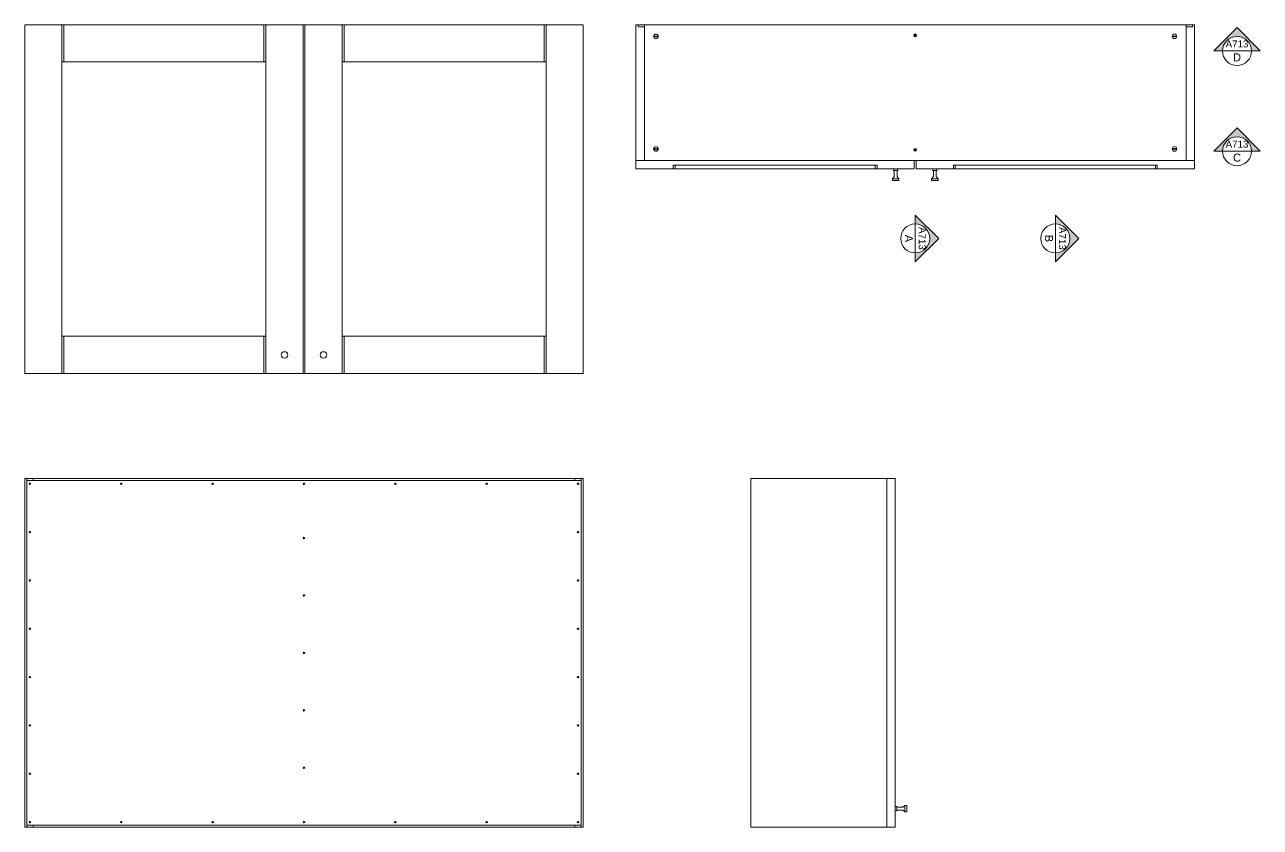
# Model space of a CAD drawing. Header units: centimetres. Extents: x -2268 to 4168, y -1681 to 1458.
# Drawn here: x -2268.2 to -2002.7, y 1228.8 to 1401.3 of the extents above; entities that cross this region are included whole.
import ezdxf
from ezdxf.enums import TextEntityAlignment as Align

# ---------------------------------------------------------------- set-up
doc = ezdxf.new("R2010")
doc.units = ezdxf.units.CM
doc.layers.get('0').update_dxf_attribs({"color": 5})
for name, color, linetype, lineweight in [('A-FURN_Num_Penna__251_Num_Penna__251_Num_Penna__2_Num_Penna__251_Num_Penna__251_Num_Penna__251_Num_Penna__251_Num_Penna__251_Num_Penna__251_Num_Penna__251_Num_Penna__251_Num_Penna__3_Num_Penna__3_Num_Penna__3_Num_Penna__3', 3, 'Continuous', 18), ('A-FURN_Num_Penna__252_Num_Penna__252_Num_Penna__3_Num_Penna__252_Num_Penna__252_Num_Penna__252_Num_Penna__252_Num_Penna__252_Num_Penna__252_Num_Penna__5_Num_Penna__5_Num_Penna__5_Num_Penna__5_Num_Penna__5_Num_Penna__5', 5, 'Continuous', 18), ('A-PRSP-1', 7, 'Continuous', 40), ('A-SECT-PATT_Num_Penna__5_Num_Penna__5_Num_Penna__5_Num_Penna__5_Num_Penna__5_Num_Penna__5_Num_Penna__5_Num_Penna__5_Num_Penna__5_Num_Penna__5_Num_Penna__5_Num_Penna__5_Num_Penna__5_Num_Penna__5', 5, 'Continuous', 18), ('A-SECT-PATT_Num_Penna__6_Num_Penna__6_Num_Penna__6_Num_Penna__6_Num_Penna__6_Num_Penna__6_Num_Penna__6_Num_Penna__6_Num_Penna__6_Num_Penna__6_Num_Penna__6_Num_Penna__6_Num_Penna__6_Num_Penna__6', 6, 'Continuous', 18), ('PDF10_Solid Fills_Num_Penna__5_Num_Penna__5_Num_Penna__5_Num_Penna__5_Num_Penna__5_Num_Penna__5_Num_Penna__5_Num_Penna__5', 5, 'Continuous', 18), ('PDF16_Geometry_Num_Penna__5_Num_Penna__5_Num_Penna__5_Num_Penna__5_Num_Penna__5_Num_Penna__5_Num_Penna__5_Num_Penna__3_Num_Penna__3_Num_Penna__3_Num_Penna__3_Num_Penna__3_Num_Penna__3_Num_Penna__3', 3, 'Continuous', 18), ('PDF16_Geometry_Num_Penna__5_Num_Penna__5_Num_Penna__5_Num_Penna__5_Num_Penna__5_Num_Penna__5_Num_Penna__5_Num_Penna__5_Num_Penna__5_Num_Penna__5_Num_Penna__5_Num_Penna__5_Num_Penna__5_Num_Penna__5', 5, 'Continuous', 18), ('PDF16_Geometry_Num_Penna__6_Num_Penna__6_Num_Penna__3_Num_Penna__3_Num_Penna__3_Num_Penna__3_Num_Penna__3_Num_Penna__3_Num_Penna__3_Num_Penna__3_Num_Penna__3_Num_Penna__3_Num_Penna__3_Num_Penna__3', 3, 'Continuous', 18), ('PDF16_Geometry_Num_Penna__6_Num_Penna__6_Num_Penna__6_Num_Penna__3_Num_Penna__3_Num_Penna__3_Num_Penna__3_Num_Penna__3_Num_Penna__3_Num_Penna__3_Num_Penna__3_Num_Penna__3_Num_Penna__3_Num_Penna__3', 3, 'Continuous', 18), ('PDF16_Geometry_Num_Penna__6_Num_Penna__6_Num_Penna__6_Num_Penna__6_Num_Penna__6_Num_Penna__6_Num_Penna__6_Num_Penna__6_Num_Penna__6_Num_Penna__6_Num_Penna__6_Num_Penna__6_Num_Penna__6_Num_Penna__6', 6, 'Continuous', 18), ('PDF_Geometry_Num_Penna__7_Num_Penna__7_Num_Penna__3_Num_Penna__6_Num_Penna__6_Num_Penna__6_Num_Penna__6_Num_Penna__6_Num_Penna__6_Num_Penna__6_Num_Penna__6_Num_Penna__6_Num_Penna__6_Num_Penna__6', 6, 'Continuous', 18)]:
    doc.layers.add(name, color=color, linetype=linetype, lineweight=lineweight)
doc.styles.get("Standard").update_dxf_attribs({"font": 'Arial.ttf'})

# ---------------------------------------------------------------- blocks, each defined once
blk = doc.blocks.new('SYMBOL')
at = {"layer": 'A-PRSP-1', "linetype": 'Continuous', "lineweight": 20}
h = blk.add_hatch(color=256, dxfattribs=at)
h.dxf.hatch_style = 1
h.paths.add_polyline_path([(11.206, 4.948), (11.316, 4.948, -1), (11.678, 4.948), (11.788, 4.948), (11.497, 5.241)])
at = {"linetype": 'Continuous', "lineweight": 20}
blk.add_line((11.316, 4.948), (11.678, 4.948), dxfattribs=at)
at = {"layer": 'A-PRSP-1', "linetype": 'Continuous', "lineweight": 20}
for p, q in [((11.206, 4.948), (11.497, 5.241)), ((11.788, 4.948), (11.497, 5.241)), ((11.316, 4.948), (11.206, 4.948)), ((11.678, 4.948), (11.788, 4.948))]:
    blk.add_line(p, q, dxfattribs=at)
blk.add_circle((11.497, 4.948), 0.181, dxfattribs=at)
at = {"linetype": 'Continuous', "lineweight": 20}
for tag, p in [('TAVOLA', (11.497, 5.08)), ('SEZIONE', (11.497, 4.918))]:
    blk.add_attdef(tag, text='', height=0.1, dxfattribs=at).set_placement(p, align=Align.TOP_CENTER)

msp = doc.modelspace()

# ---------------------------------------------------------------- linework, layer by layer
at = {"layer": 'A-FURN_Num_Penna__251_Num_Penna__251_Num_Penna__2_Num_Penna__251_Num_Penna__251_Num_Penna__251_Num_Penna__251_Num_Penna__251_Num_Penna__251_Num_Penna__251_Num_Penna__251_Num_Penna__3_Num_Penna__3_Num_Penna__3_Num_Penna__3', "color": 5, "linetype": 'Continuous', "lineweight": 18}
for p, q in [((-2128.8489, 1370.3135), (-2128.4489, 1370.3135)), ((-2085.4489, 1370.3135), (-2085.0489, 1370.3135)), ((-2068.6489, 1370.3135), (-2068.2489, 1370.3135)), ((-2025.2489, 1370.3135), (-2024.8489, 1370.3135))]:
    msp.add_line(p, q, dxfattribs=at)
at = {"layer": 'A-FURN_Num_Penna__252_Num_Penna__252_Num_Penna__3_Num_Penna__252_Num_Penna__252_Num_Penna__252_Num_Penna__252_Num_Penna__252_Num_Penna__252_Num_Penna__5_Num_Penna__5_Num_Penna__5_Num_Penna__5_Num_Penna__5_Num_Penna__5', "color": 5, "linetype": 'Continuous', "lineweight": 18}
for centre in [(-2267.0483, 1302.6264), (-2247.4233, 1302.6264), (-2227.7983, 1302.6264), (-2208.1733, 1302.6264), (-2188.5483, 1302.6264), (-2168.9233, 1302.6264), (-2149.2983, 1302.6264), (-2267.0483, 1292.2336), (-2208.1733, 1290.9514), (-2149.2983, 1292.2336), (-2267.0483, 1281.8407), (-2149.2983, 1281.8407), (-2208.1733, 1278.6014), (-2267.0483, 1271.4478), (-2149.2983, 1271.4478), (-2208.1733, 1266.2514), (-2267.0483, 1261.055), (-2149.2983, 1261.055), (-2208.1733, 1253.9014), (-2267.0483, 1250.6621), (-2149.2983, 1250.6621), (-2267.0483, 1240.2693), (-2208.1733, 1241.5514), (-2149.2983, 1240.2693), (-2267.0483, 1229.8764), (-2247.4233, 1229.8764), (-2227.7983, 1229.8764), (-2208.1733, 1229.8764), (-2188.5483, 1229.8764), (-2168.9233, 1229.8764), (-2149.2983, 1229.8764)]:
    msp.add_circle(centre, 0.15, dxfattribs=at)
at = {"layer": 'A-SECT-PATT_Num_Penna__5_Num_Penna__5_Num_Penna__5_Num_Penna__5_Num_Penna__5_Num_Penna__5_Num_Penna__5_Num_Penna__5_Num_Penna__5_Num_Penna__5_Num_Penna__5_Num_Penna__5_Num_Penna__5_Num_Penna__5', "color": 5, "linetype": 'Continuous', "lineweight": 18}
for centre in [(-2212.3746, 1330.3135), (-2203.9746, 1330.3135)]:
    msp.add_circle(centre, 0.7, dxfattribs=at)
at = {"layer": 'A-SECT-PATT_Num_Penna__6_Num_Penna__6_Num_Penna__6_Num_Penna__6_Num_Penna__6_Num_Penna__6_Num_Penna__6_Num_Penna__6_Num_Penna__6_Num_Penna__6_Num_Penna__6_Num_Penna__6_Num_Penna__6_Num_Penna__6', "color": 6, "linetype": 'Continuous', "lineweight": 18}
for p, q in [((-2260.1733, 1401.3135), (-2260.1733, 1326.3135)), ((-2259.7733, 1401.3135), (-2259.7733, 1393.3135)), ((-2216.7733, 1401.3135), (-2216.7733, 1393.3135)), ((-2216.3733, 1401.3135), (-2216.3733, 1326.3135)), ((-2208.3733, 1401.3135), (-2208.3733, 1326.3135)), ((-2207.976, 1401.3135), (-2207.976, 1326.3135)), ((-2199.9733, 1401.3135), (-2199.9733, 1326.3135)), ((-2199.5733, 1401.3135), (-2199.5733, 1393.3135)), ((-2156.5733, 1401.3135), (-2156.5733, 1393.3135)), ((-2156.1733, 1401.3135), (-2156.1733, 1326.3135)), ((-2260.1733, 1393.3135), (-2216.3733, 1393.3135)), ((-2199.9733, 1393.3135), (-2156.1733, 1393.3135)), ((-2128.8489, 1371.1135), (-2128.8489, 1370.3135)), ((-2128.4489, 1371.1135), (-2128.4489, 1370.3135)), ((-2085.4489, 1371.1135), (-2085.4489, 1370.3135)), ((-2085.0489, 1371.1135), (-2085.0489, 1370.3135)), ((-2068.6489, 1371.1135), (-2068.6489, 1370.3135)), ((-2068.2489, 1371.1135), (-2068.2489, 1370.3135)), ((-2025.2489, 1371.1135), (-2025.2489, 1370.3135)), ((-2024.8489, 1371.1135), (-2024.8489, 1370.3135)), ((-2260.1733, 1334.3135), (-2216.3733, 1334.3135)), ((-2259.7733, 1334.3135), (-2259.7733, 1326.3135)), ((-2216.7733, 1334.3135), (-2216.7733, 1326.3135)), ((-2199.9733, 1334.3135), (-2156.1733, 1334.3135)), ((-2199.5733, 1334.3135), (-2199.5733, 1326.3135)), ((-2156.5733, 1334.3135), (-2156.5733, 1326.3135))]:
    msp.add_line(p, q, dxfattribs=at)
at = {"layer": 'PDF10_Solid Fills_Num_Penna__5_Num_Penna__5_Num_Penna__5_Num_Penna__5_Num_Penna__5_Num_Penna__5_Num_Penna__5_Num_Penna__5', "color": 5, "linetype": 'Continuous', "lineweight": 18}
for p, q in [((-2076.9718, 1399.0135), (-2076.9045, 1399.1136)), ((-2076.9718, 1399.0135), (-2076.9045, 1398.9135)), ((-2076.9045, 1399.1136), (-2076.7934, 1399.1136)), ((-2076.7261, 1399.0135), (-2076.7934, 1399.1136)), ((-2076.7261, 1399.0135), (-2076.7934, 1398.9135)), ((-2132.2956, 1398.8635), (-2132.8023, 1398.8635)), ((-2132.2956, 1398.7635), (-2132.8023, 1398.7635)), ((-2076.9045, 1398.9135), (-2076.7934, 1398.9135)), ((-2021.4023, 1398.8635), (-2020.8956, 1398.8635)), ((-2021.4023, 1398.7635), (-2020.8956, 1398.7635)), ((-2132.2956, 1374.6635), (-2132.8023, 1374.6635)), ((-2132.2956, 1374.5635), (-2132.8023, 1374.5635)), ((-2076.9718, 1374.4135), (-2076.9045, 1374.5136)), ((-2076.9718, 1374.4135), (-2076.9045, 1374.3135)), ((-2076.9045, 1374.5136), (-2076.7934, 1374.5136)), ((-2076.9045, 1374.3135), (-2076.7934, 1374.3135)), ((-2076.7261, 1374.4135), (-2076.7934, 1374.5136)), ((-2076.7261, 1374.4135), (-2076.7934, 1374.3135)), ((-2021.4023, 1374.6635), (-2020.8956, 1374.6635)), ((-2021.4023, 1374.5635), (-2020.8956, 1374.5635))]:
    msp.add_line(p, q, dxfattribs=at)
for centre, radius in [((-2132.5489, 1398.8135), 0.5), ((-2076.8489, 1399.0135), 0.3), ((-2021.1489, 1398.8135), 0.5), ((-2132.5489, 1374.6135), 0.5), ((-2021.1489, 1374.6135), 0.5), ((-2076.8489, 1374.4135), 0.3)]:
    msp.add_circle(centre, radius, dxfattribs=at)
for centre, start, end in [((-2132.8023, 1398.8135), 90, 270), ((-2132.2956, 1398.8135), 270, 90), ((-2021.4023, 1398.8135), 90, 270), ((-2020.8956, 1398.8135), 270, 90), ((-2132.8023, 1374.6135), 90, 270), ((-2132.2956, 1374.6135), 270, 90), ((-2021.4023, 1374.6135), 90, 270), ((-2020.8956, 1374.6135), 270, 90)]:
    msp.add_arc(centre, 0.05, start, end, dxfattribs=at)
at = {"layer": 'PDF16_Geometry_Num_Penna__5_Num_Penna__5_Num_Penna__5_Num_Penna__5_Num_Penna__5_Num_Penna__5_Num_Penna__5_Num_Penna__3_Num_Penna__3_Num_Penna__3_Num_Penna__3_Num_Penna__3_Num_Penna__3_Num_Penna__3', "color": 5, "linetype": 'Continuous', "lineweight": 18}
for p, q in [((-2208.3733, 1401.3135), (-2207.976, 1401.3135)), ((-2208.3733, 1326.3135), (-2207.976, 1326.3135))]:
    msp.add_line(p, q, dxfattribs=at)
at = {"layer": 'PDF16_Geometry_Num_Penna__5_Num_Penna__5_Num_Penna__5_Num_Penna__5_Num_Penna__5_Num_Penna__5_Num_Penna__5_Num_Penna__5_Num_Penna__5_Num_Penna__5_Num_Penna__5_Num_Penna__5_Num_Penna__5_Num_Penna__5', "color": 5, "linetype": 'Continuous', "lineweight": 18}
for p, q in [((-2081.4981, 1369.9481), (-2081.4981, 1370.3135)), ((-2080.6025, 1369.9481), (-2081.4981, 1369.9481)), ((-2081.3496, 1368.6407), (-2081.3496, 1369.7996)), ((-2080.4011, 1370.3135), (-2081.2967, 1370.3135)), ((-2080.7509, 1368.6407), (-2080.7509, 1369.7996)), ((-2080.6025, 1369.9481), (-2080.6025, 1370.3135)), ((-2072.2025, 1370.3135), (-2073.0981, 1370.3135)), ((-2073.0981, 1369.9481), (-2073.0981, 1370.3135)), ((-2072.2025, 1369.9481), (-2073.0981, 1369.9481)), ((-2072.9496, 1368.6407), (-2072.9496, 1369.7996)), ((-2072.3509, 1368.6407), (-2072.3509, 1369.7996)), ((-2072.2025, 1369.9481), (-2072.2025, 1370.3135)), ((-2081.7503, 1368.2047), (-2081.3496, 1368.6407)), ((-2080.3503, 1368.2047), (-2081.7503, 1368.2047)), ((-2081.7503, 1367.8135), (-2081.7503, 1368.2047)), ((-2080.3503, 1367.8135), (-2081.7503, 1367.8135)), ((-2080.3503, 1368.2047), (-2080.7509, 1368.6407)), ((-2080.3503, 1367.8135), (-2080.3503, 1368.2047)), ((-2073.3503, 1368.2047), (-2072.9496, 1368.6407)), ((-2071.9503, 1368.2047), (-2073.3503, 1368.2047)), ((-2073.3503, 1367.8135), (-2073.3503, 1368.2047)), ((-2071.9503, 1367.8135), (-2073.3503, 1367.8135)), ((-2071.9503, 1368.2047), (-2072.3509, 1368.6407)), ((-2071.9503, 1367.8135), (-2071.9503, 1368.2047)), ((-2080.7986, 1233.1992), (-2081.164, 1233.1992)), ((-2080.7986, 1232.3036), (-2081.164, 1232.3036)), ((-2080.7986, 1233.1992), (-2080.7986, 1232.3036)), ((-2079.4912, 1233.0507), (-2080.6501, 1233.0507)), ((-2079.4912, 1232.4521), (-2080.6501, 1232.4521)), ((-2079.0552, 1233.4514), (-2079.4912, 1233.0507)), ((-2079.0552, 1232.0514), (-2079.4912, 1232.4521)), ((-2078.664, 1233.4514), (-2079.0552, 1233.4514)), ((-2079.0552, 1233.4514), (-2079.0552, 1232.0514)), ((-2078.664, 1232.0514), (-2079.0552, 1232.0514)), ((-2078.664, 1233.4514), (-2078.664, 1232.0514))]:
    msp.add_line(p, q, dxfattribs=at)
for centre, start, end in [((-2081.4981, 1369.7996), 0, 90), ((-2080.6025, 1369.7996), 90, 180), ((-2073.0981, 1369.7996), 0, 90), ((-2072.2025, 1369.7996), 90, 180), ((-2080.6501, 1233.1992), 180, 270), ((-2080.6501, 1232.3036), 90, 180)]:
    msp.add_arc(centre, 0.1485, start, end, dxfattribs=at)
at = {"layer": 'PDF16_Geometry_Num_Penna__6_Num_Penna__6_Num_Penna__3_Num_Penna__3_Num_Penna__3_Num_Penna__3_Num_Penna__3_Num_Penna__3_Num_Penna__3_Num_Penna__3_Num_Penna__3_Num_Penna__3_Num_Penna__3_Num_Penna__3', "color": 5, "linetype": 'Continuous', "lineweight": 18}
for p, q in [((-2136.3989, 1401.3135), (-2135.0489, 1401.3135)), ((-2018.6489, 1401.3135), (-2017.2989, 1401.3135))]:
    msp.add_line(p, q, dxfattribs=at)
at = {"layer": 'PDF16_Geometry_Num_Penna__6_Num_Penna__6_Num_Penna__6_Num_Penna__3_Num_Penna__3_Num_Penna__3_Num_Penna__3_Num_Penna__3_Num_Penna__3_Num_Penna__3_Num_Penna__3_Num_Penna__3_Num_Penna__3_Num_Penna__3', "color": 5, "linetype": 'Continuous', "lineweight": 18}
for p, q in [((-2267.7233, 1303.7514), (-2266.3733, 1303.7514)), ((-2149.9733, 1303.7514), (-2148.6233, 1303.7514)), ((-2267.7233, 1228.7514), (-2266.3733, 1228.7514)), ((-2149.9733, 1228.7514), (-2148.6233, 1228.7514))]:
    msp.add_line(p, q, dxfattribs=at)
at = {"layer": 'PDF16_Geometry_Num_Penna__6_Num_Penna__6_Num_Penna__6_Num_Penna__6_Num_Penna__6_Num_Penna__6_Num_Penna__6_Num_Penna__6_Num_Penna__6_Num_Penna__6_Num_Penna__6_Num_Penna__6_Num_Penna__6_Num_Penna__6', "color": 6, "linetype": 'Continuous', "lineweight": 18}
for p, q in [((-2268.1733, 1401.3135), (-2208.3733, 1401.3135)), ((-2268.1733, 1401.3135), (-2268.1733, 1326.3135)), ((-2207.976, 1401.3135), (-2148.1733, 1401.3135)), ((-2148.1733, 1401.3135), (-2148.1733, 1326.3135)), ((-2136.8489, 1401.3135), (-2136.3989, 1401.3135)), ((-2136.8489, 1401.3135), (-2136.8489, 1370.3135)), ((-2136.3989, 1401.3135), (-2136.3989, 1400.8635)), ((-2136.3989, 1400.8635), (-2135.0489, 1400.8635)), ((-2135.0489, 1401.3135), (-2135.0489, 1372.1135)), ((-2135.0489, 1401.3135), (-2018.6489, 1401.3135)), ((-2018.6489, 1401.3135), (-2018.6489, 1372.1135)), ((-2017.2989, 1400.8635), (-2018.6489, 1400.8635)), ((-2017.2989, 1401.3135), (-2017.2989, 1400.8635)), ((-2017.2989, 1401.3135), (-2016.8489, 1401.3135)), ((-2016.8489, 1401.3135), (-2016.8489, 1370.3135)), ((-2136.8489, 1372.1135), (-2016.8489, 1372.1135)), ((-2136.8489, 1370.3135), (-2128.8489, 1370.3135)), ((-2128.8489, 1371.1135), (-2085.0489, 1371.1135)), ((-2128.4489, 1370.3135), (-2085.4489, 1370.3135)), ((-2085.0489, 1370.3135), (-2077.0489, 1370.3135)), ((-2077.0489, 1370.3135), (-2077.0489, 1372.1135)), ((-2076.6489, 1370.3135), (-2076.6489, 1372.1135)), ((-2076.6489, 1370.3135), (-2068.6489, 1370.3135)), ((-2068.6489, 1371.1135), (-2024.8489, 1371.1135)), ((-2068.2489, 1370.3135), (-2025.2489, 1370.3135)), ((-2024.8489, 1370.3135), (-2016.8489, 1370.3135)), ((-2268.1733, 1326.3135), (-2208.3733, 1326.3135)), ((-2207.976, 1326.3135), (-2148.1733, 1326.3135)), ((-2268.1733, 1303.7514), (-2268.1733, 1228.7514)), ((-2268.1733, 1303.7514), (-2267.7233, 1303.7514)), ((-2267.7233, 1303.7514), (-2267.7233, 1228.7514)), ((-2266.3733, 1303.7514), (-2149.9733, 1303.7514)), ((-2148.6233, 1303.7514), (-2148.6233, 1228.7514)), ((-2148.6233, 1303.7514), (-2148.1733, 1303.7514)), ((-2148.1733, 1303.7514), (-2148.1733, 1228.7514)), ((-2112.164, 1228.7514), (-2112.164, 1303.7514)), ((-2112.164, 1303.7514), (-2081.164, 1303.7514)), ((-2082.964, 1303.7514), (-2082.964, 1228.7514)), ((-2081.164, 1303.7514), (-2081.164, 1228.7514)), ((-2267.7233, 1303.3014), (-2266.3733, 1303.3014)), ((-2266.3733, 1303.3014), (-2149.9733, 1303.3014)), ((-2149.9733, 1303.3014), (-2148.6233, 1303.3014)), ((-2267.7233, 1229.2014), (-2266.3733, 1229.2014)), ((-2266.3733, 1229.2014), (-2266.3733, 1228.7514)), ((-2266.3733, 1229.2014), (-2149.9733, 1229.2014)), ((-2149.9733, 1229.2014), (-2148.6233, 1229.2014)), ((-2149.9733, 1229.2014), (-2149.9733, 1228.7514)), ((-2268.1733, 1228.7514), (-2267.7233, 1228.7514)), ((-2266.3733, 1228.7514), (-2149.9733, 1228.7514)), ((-2148.6233, 1228.7514), (-2148.1733, 1228.7514)), ((-2112.164, 1228.7514), (-2081.164, 1228.7514))]:
    msp.add_line(p, q, dxfattribs=at)
at = {"layer": 'PDF_Geometry_Num_Penna__7_Num_Penna__7_Num_Penna__3_Num_Penna__6_Num_Penna__6_Num_Penna__6_Num_Penna__6_Num_Penna__6_Num_Penna__6_Num_Penna__6_Num_Penna__6_Num_Penna__6_Num_Penna__6_Num_Penna__6', "color": 6, "linetype": 'Continuous', "lineweight": 18}
for p, q in [((-2266.3733, 1303.7514), (-2266.3733, 1303.3014)), ((-2149.9733, 1303.7514), (-2149.9733, 1303.3014))]:
    msp.add_line(p, q, dxfattribs=at)

# ---------------------------------------------------------------- block references
at = {"color": 3}
ref = msp.add_blockref('SYMBOL', (-2205.4396, 1310.5651), dxfattribs=dict(at, xscale=17.19744132912916, yscale=17.19744132912916, zscale=17.19744132912916))
ref.add_attrib('SEZIONE', 'D', dxfattribs={"linetype": 'Continuous', "lineweight": 20, "height": 1.7197}).set_placement((-2007.7205, 1395.1442), align=Align.TOP_CENTER)
ref.add_attrib('TAVOLA', 'A713', dxfattribs={"linetype": 'Continuous', "lineweight": 20, "height": 1.5}).set_placement((-2007.7205, 1397.9279), align=Align.TOP_CENTER)
ref = msp.add_blockref('SYMBOL', (-2205.4396, 1289.0185), dxfattribs=dict(at, xscale=17.19744132912916, yscale=17.19744132912916, zscale=17.19744132912916))
ref.add_attrib('SEZIONE', 'C', dxfattribs={"linetype": 'Continuous', "lineweight": 20, "height": 1.7197}).set_placement((-2007.7205, 1373.5976), align=Align.TOP_CENTER)
ref.add_attrib('TAVOLA', 'A713', dxfattribs={"linetype": 'Continuous', "lineweight": 20, "height": 1.5}).set_placement((-2007.7205, 1376.3813), align=Align.TOP_CENTER)
ref = msp.add_blockref('SYMBOL', (-2161.944, 1553.0771), dxfattribs=dict(at, xscale=17.19744132912916, yscale=17.19744132912916, zscale=17.19744132912916, rotation=270))
ref.add_attrib('SEZIONE', 'A', dxfattribs={"linetype": 'Continuous', "lineweight": 20, "height": 1.7197, "rotation": 270}).set_placement((-2077.3649, 1355.358), align=Align.TOP_CENTER)
ref.add_attrib('TAVOLA', 'A713', dxfattribs={"linetype": 'Continuous', "lineweight": 20, "height": 1.5, "rotation": 270}).set_placement((-2074.5812, 1355.358), align=Align.TOP_CENTER)
ref = msp.add_blockref('SYMBOL', (-2131.844, 1553.0771), dxfattribs=dict(at, xscale=17.19744132912916, yscale=17.19744132912916, zscale=17.19744132912916, rotation=270))
ref.add_attrib('SEZIONE', 'B', dxfattribs={"linetype": 'Continuous', "lineweight": 20, "height": 1.7197, "rotation": 270}).set_placement((-2047.2649, 1355.358), align=Align.TOP_CENTER)
ref.add_attrib('TAVOLA', 'A713', dxfattribs={"linetype": 'Continuous', "lineweight": 20, "height": 1.5, "rotation": 270}).set_placement((-2044.4812, 1355.358), align=Align.TOP_CENTER)

doc.saveas('drawing.dxf')
